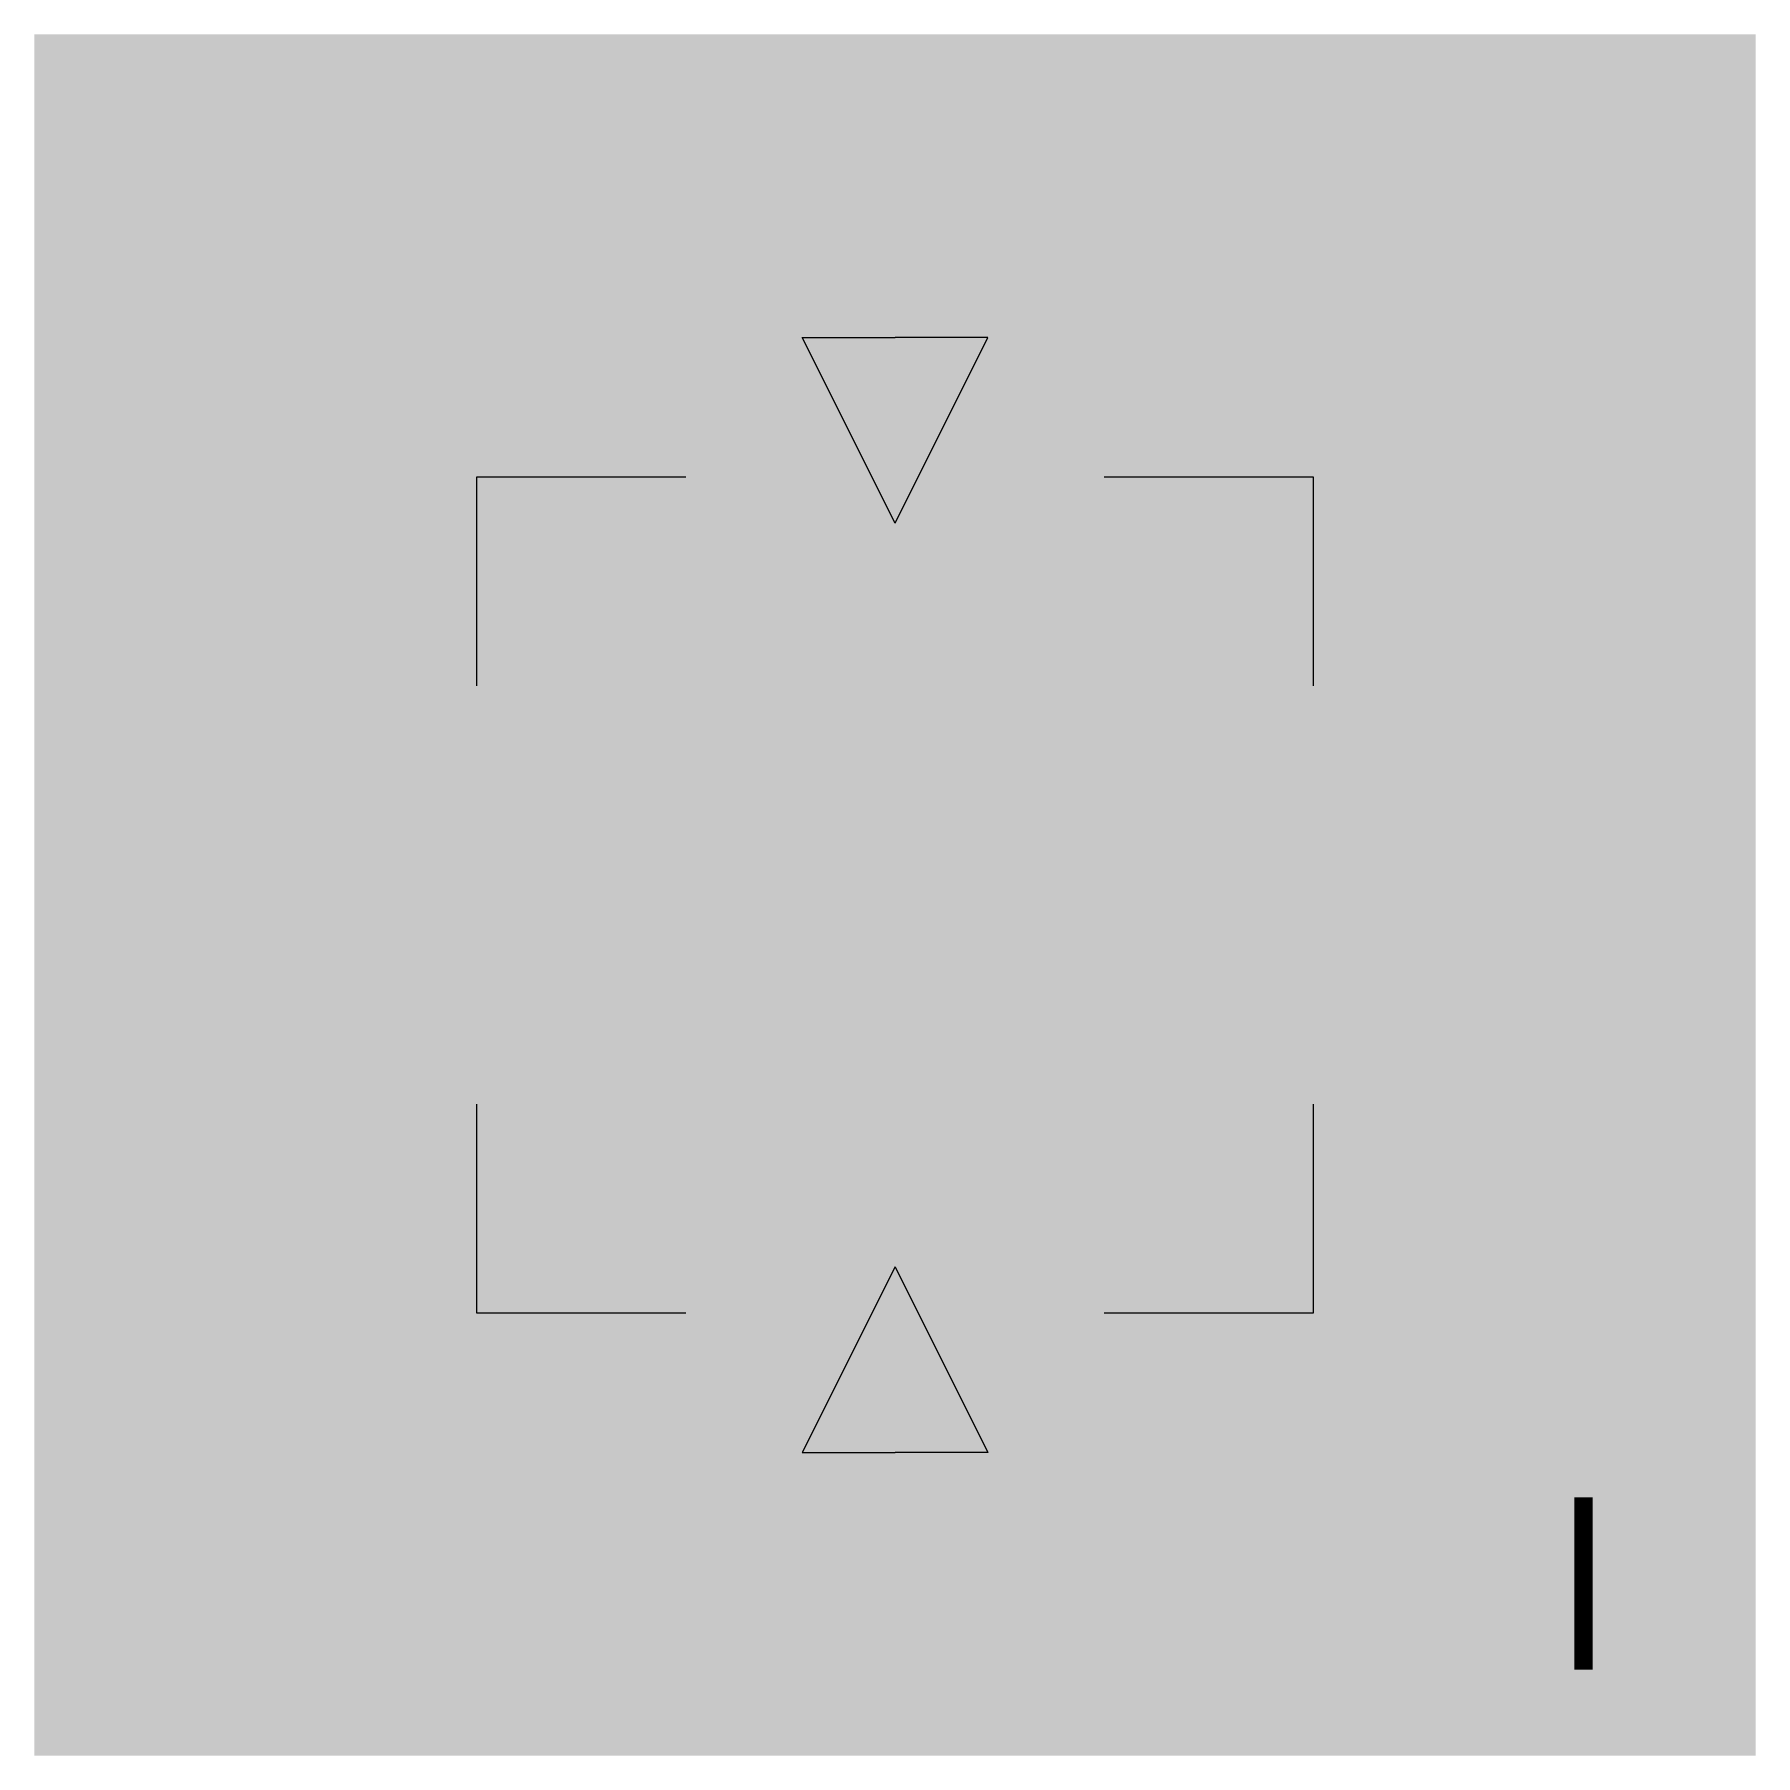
# Model space of a CAD drawing. Header units: millimetres. Extents: x -10 to 0, y 0 to 10.
import ezdxf

# ---------------------------------------------------------------- set-up
doc = ezdxf.new("R2010")
doc.units = ezdxf.units.MM
doc.layers.get('0').update_dxf_attribs({"lineweight": 25, "true_color": 0xffffff})
doc.styles.add('textstyle0', font='')
doc.styles.get('textstyle0').set_extended_font_data('Roboto Condensed')

msp = doc.modelspace()

# ---------------------------------------------------------------- hatches: boundary and pattern name
at = {"true_color": 0x000000}
msp.add_hatch(color=7, dxfattribs=at).paths.add_polyline_path([(-10, 0), (-10, 10), (0, 10), (0, 0)])

# ---------------------------------------------------------------- linework, layer by layer
at = {"lineweight": 15}
for p, q in [((-5.54, 8.24), (-5, 8.24)), ((-5, 7.16), (-5.54, 8.24)), ((-4.46, 8.24), (-5, 8.24)), ((-5, 7.16), (-4.46, 8.24)), ((-5, 2.84), (-5.54, 1.76)), ((-5, 2.84), (-4.46, 1.76)), ((-5.54, 1.76), (-5, 1.76)), ((-4.46, 1.76), (-5, 1.76))]:
    msp.add_line(p, q, dxfattribs=at)
at = {"lineweight": 20}
for p, q in [((-7.43, 7.43), (-6.215, 7.43)), ((-7.43, 6.215), (-7.43, 7.43)), ((-3.785, 7.43), (-2.57, 7.43)), ((-2.57, 7.43), (-2.57, 6.215)), ((-7.43, 2.57), (-7.43, 3.785)), ((-2.57, 3.785), (-2.57, 2.57)), ((-6.215, 2.57), (-7.43, 2.57)), ((-2.57, 2.57), (-3.785, 2.57))]:
    msp.add_line(p, q, dxfattribs=at)

# ---------------------------------------------------------------- texts
at = {"insert": (-1, 1), "char_height": 1, "attachment_point": 5, "style": 'textstyle0'}
msp.add_mtext('I', dxfattribs=at)

doc.saveas('drawing.dxf')
